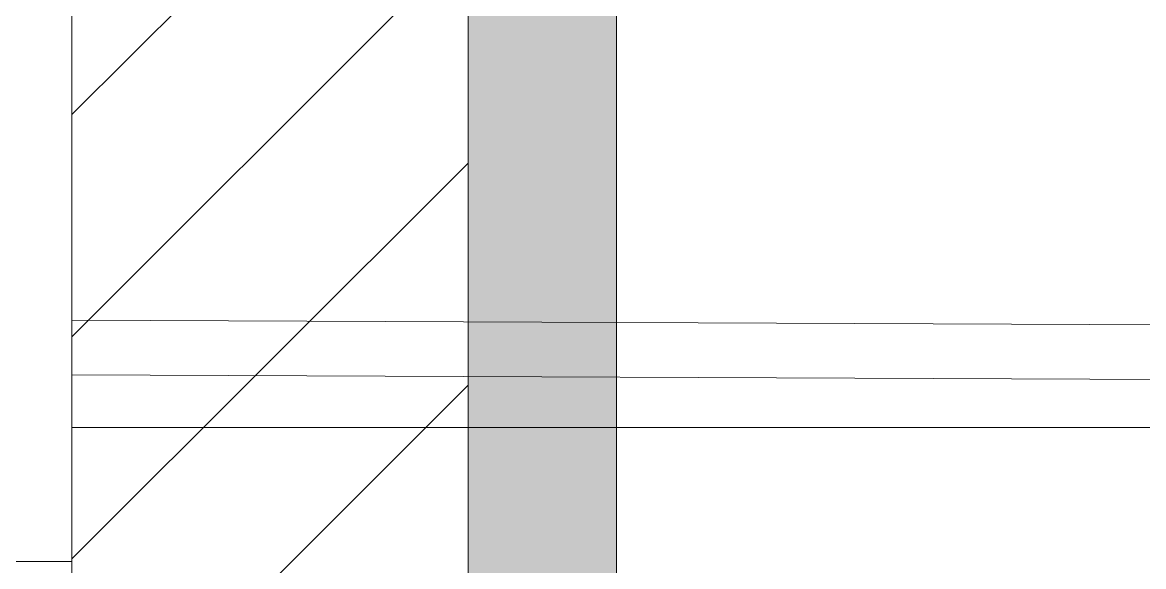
# Model space of a CAD drawing. Header units: millimetres. Extents: x -853320 to 19484, y -510814 to 9708.
# Drawn here: x 14938.35 to 14949.67, y 7487.36 to 7492.86 of the extents above; entities that cross this region are included whole.
import ezdxf

# ---------------------------------------------------------------- set-up
doc = ezdxf.new("R2010")
doc.units = ezdxf.units.MM
for name, color, linetype, lineweight in [('F_DIBOND_soffitto_cassone', 7, 'Continuous', 5), ('F_ELETTRICO', 22, 'Continuous', 5), ('F_IMPIANTO IDRAULICO', 7, 'Continuous', 5), ('F_TUBOLARE sez.40x40', 7, 'Continuous', 5)]:
    doc.layers.add(name, color=color, linetype=linetype, lineweight=lineweight)

# ---------------------------------------------------------------- blocks, each defined once
blk = doc.blocks.new('SCATOLA INCASSO_1 P_sezione e pianta')
at = {"layer": 'F_ELETTRICO'}
for p, q in [((55437.364, -13682.528), (55437.364, -13680.087)), ((55461.486, -13680.195), (55437.364, -13680.087)), ((55461.477, -13680.747), (55437.364, -13680.639)), ((55462.472, -13681.173), (55437.364, -13681.173)), ((55437.364, -13682.528), (55435.164, -13682.528)), ((55437.364, -13683.003), (55437.364, -13682.528))]:
    blk.add_line(p, q, dxfattribs=at)
blk = doc.blocks.new('BAGNO_camera doppia_rev.02_pianta')
at = {"layer": 'F_DIBOND_soffitto_cassone'}
h = blk.add_hatch(dxfattribs=at)
h.set_pattern_fill('ANSI31', color=1, scale=0.5)
h.set_pattern_definition([(45, (853.4978, -644), (-1.122532015, 1.122532015), [])])
h.paths.add_polyline_path([(32831.616, 22996.66), (32835.616, 22996.66), (32835.616, 22486.66), (32831.616, 22486.66)])
at = {"layer": 'F_TUBOLARE sez.40x40', "true_color": 0x636466}
h = blk.add_hatch(color=251, dxfattribs=at)
h.dxf.hatch_style = 1
h.paths.add_polyline_path([(32835.616, 22486.66), (32875.616, 22486.66), (32875.616, 22996.66), (32835.616, 22996.66)])
h.paths.add_polyline_path([(32837.116, 22486.66), (32874.116, 22486.66), (32874.116, 22996.66), (32837.116, 22996.66)], flags=17)
at = {"layer": 'F_DIBOND_soffitto_cassone', "color": 1}
blk.add_lwpolyline([(32831.616, 22996.66), (32835.616, 22996.66), (32835.616, 22486.66), (32831.616, 22486.66)], close=True, dxfattribs=at)
at = {"layer": 'F_TUBOLARE sez.40x40'}
for points in [[(32835.616, 22486.66), (32875.616, 22486.66), (32875.616, 22996.66), (32835.616, 22996.66)], [(32837.116, 22486.66), (32874.116, 22486.66), (32874.116, 22996.66), (32837.116, 22996.66)]]:
    blk.add_lwpolyline(points, close=True, dxfattribs=at)
at = {"layer": 'F_DIBOND_soffitto_cassone', "color": 1}
blk.add_blockref('SCATOLA INCASSO_1 P_sezione e pianta', (-22605.748, 36282.788), dxfattribs=at)

msp = doc.modelspace()

# ---------------------------------------------------------------- block references
at = {"layer": 'F_IMPIANTO IDRAULICO', "color": 1}
msp.add_blockref('BAGNO_camera doppia_rev.02_pianta', (-17892.766, -15112.845), dxfattribs=at)

doc.saveas('drawing.dxf')
